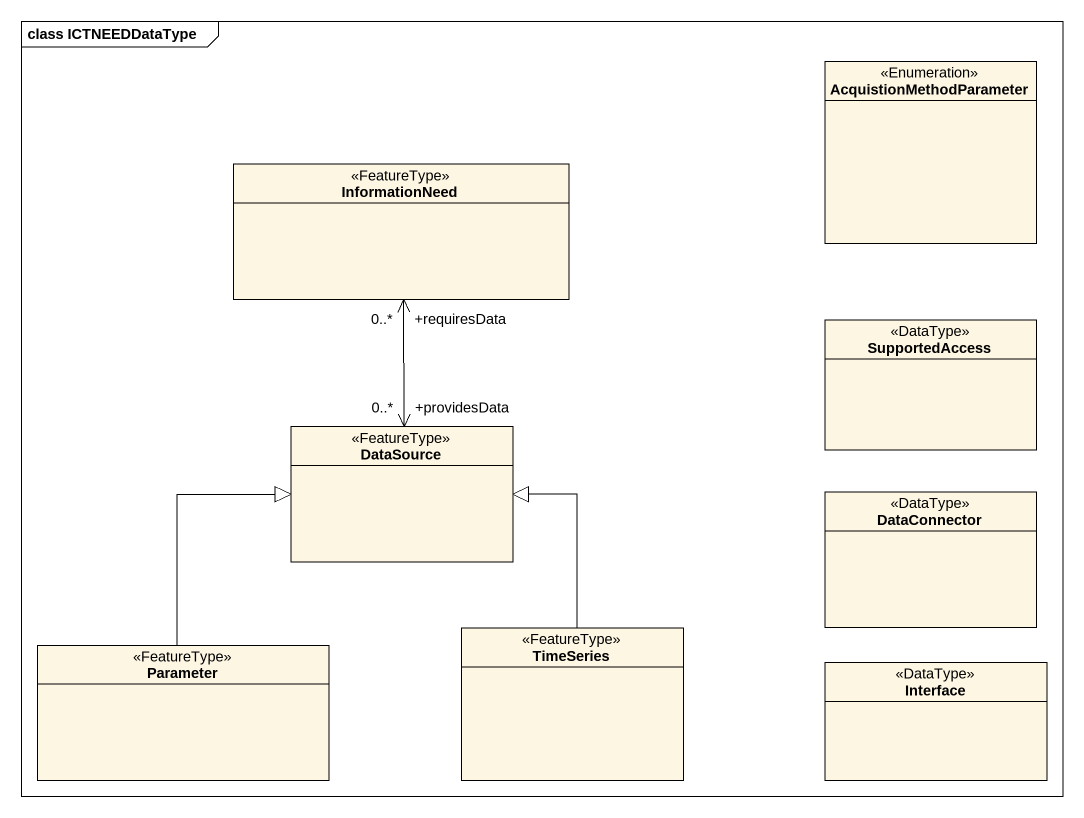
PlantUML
@startuml
mainframe class ICTNEEDDataType
hide circle
hide empty members
enum AcquistionMethodParameter <<Enumeration>>
class InformationNeed <<FeatureType>>
class SupportedAccess <<DataType>>
class DataSource <<FeatureType>>
class DataConnector <<DataType>>
class Parameter <<FeatureType>>
class TimeSeries <<FeatureType>>
class "Interface" as Interface_ <<DataType>>
DataSource "+providesData\n0..*" <-up-> "+requiresData\n0..*" InformationNeed
Parameter -up-|> DataSource
TimeSeries -up-|> DataSource
@enduml
